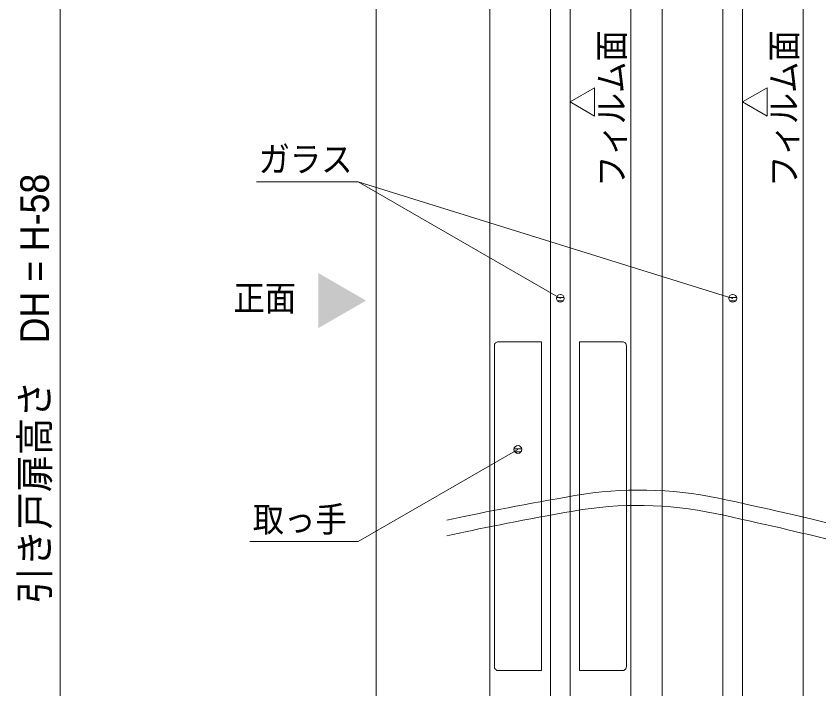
# Model space of a CAD drawing. Units: millimetres, scale not verified. Extents: x -6062 to 6062, y -3045 to 3045.
# Drawn here: x 220 to 1245, y -861 to -1 of the extents above; entities that cross this region are included whole.
import ezdxf
from ezdxf.enums import TextEntityAlignment as Align

# ---------------------------------------------------------------- set-up
doc = ezdxf.new("R2010")
doc.units = ezdxf.units.MM
doc.header["$LTSCALE"] = 20
for name, color, linetype, lineweight in [('0-0_2寸法-1', 7, 'Continuous', 9), ('0-2_2寸法-3', 7, 'Continuous', 9), ('0-4_3一般', 7, 'Continuous', 9)]:
    doc.layers.add(name, color=color, linetype=linetype, lineweight=lineweight)
doc.styles.add('ＭＳ ゴシック', font='')
doc.styles.add('ＭＳ Ｐゴシック', font='')
doc.styles.get('ＭＳ ゴシック').set_extended_font_data('MS Gothic')
doc.styles.get('ＭＳ Ｐゴシック').set_extended_font_data('MS PGothic')

# ---------------------------------------------------------------- blocks, each defined once
blk = doc.blocks.new('グループ-77')
at = {"layer": '0-4_3一般'}
for p, q in [((53558.7, -8351.2), (52458.7, -8351.2)), ((53558.7, -16751.2), (53558.7, -8351.2)), ((54528.7, -8351.2), (54528.7, -16751.2)), ((55628.7, -8351.2), (54528.7, -8351.2)), ((52358.7, -8451.2), (52358.7, -16651.2)), ((55728.7, -16651.2), (55728.7, -8451.2)), ((52458.7, -16751.2), (53558.7, -16751.2)), ((54528.7, -16751.2), (55628.7, -16751.2))]:
    blk.add_line(p, q, dxfattribs=at)
for centre, start, end in [((52458.7, -8451.2), 135, 180), ((52458.7, -8451.2), 90, 135), ((55628.7, -8451.2), 45, 90), ((55628.7, -8451.2), 0, 45), ((52458.7, -16651.2), 180, 225), ((52458.7, -16651.2), 225, 270), ((55628.7, -16651.2), 270, 315), ((55628.7, -16651.2), 315, 0)]:
    blk.add_arc(centre, 100, start, end, dxfattribs=at)
blk = doc.blocks.new('グループ-79')
at = {"layer": '0-4_3一般'}
for p, q in [((52243.7, -36700), (52243.7, 17304.9)), ((55843.7, 17304.9), (55843.7, -36700))]:
    blk.add_line(p, q, dxfattribs=at)
blk.add_lwpolyline([(54293.7, -34100), (54293.7, 14504.9), (53793.7, 14504.9), (53793.7, -34100)], close=True, dxfattribs=at)
blk = doc.blocks.new('グループ-90')
at = {"layer": '0-4_3一般'}
for p, q in [((58193.7, 14704.9), (58193.7, -34100)), ((58693.7, -34100), (58693.7, 14704.9))]:
    blk.add_line(p, q, dxfattribs=at)
blk.add_lwpolyline([(60243.7, 17304.9), (60243.7, -36700), (56643.7, -36700), (56643.7, 17304.9)], close=True, dxfattribs=at)
blk = doc.blocks.new('グループ-101')
at = {"layer": '0-4_3一般'}
for name in ['グループ-79', 'グループ-90', 'グループ-77']:
    blk.add_blockref(name, (0, 0), dxfattribs=at)
blk = doc.blocks.new('グループ-102')
at = {"layer": '0-4_3一般'}
for points in [[(51147.3, -12903.7), (51302.9, -12870.5), (51463.1, -12836.9), (51627.9, -12802.8), (51797.3, -12768.3), (51971.3, -12733.3), (52149.9, -12697.8), (52333, -12661.9), (52520.8, -12625.5), (52713.1, -12588.7), (52910, -12551.4), (53111.6, -12513.6), (53317.7, -12475.4), (53528.3, -12436.7), (53743.6, -12397.6), (53963.5, -12358), (54188, -12317.9), (54416.8, -12277.7), (54646.5, -12241.6), (54876.1, -12210.8), (55105.6, -12185.5), (55335, -12165.5), (55564.3, -12150.9), (55793.5, -12141.7), (56022.6, -12137.8), (56251.6, -12139.3), (56480.4, -12146.3), (56709.2, -12158.5), (56937.9, -12176.2), (57166.4, -12199.3), (57394.8, -12227.7), (57623.2, -12261.5), (57851.4, -12300.7), (58079.5, -12345.3), (58306.6, -12393.9), (58529.3, -12442.2), (58747.4, -12490), (58961, -12537.1), (59170, -12583.6), (59374.4, -12629.4)], [(51147.3, -13303.7), (51300.9, -13270.3), (51459.1, -13236.5), (51621.7, -13202.2), (51788.9, -13167.4), (51960.6, -13132.1), (52136.9, -13096.4), (52317.7, -13060.2), (52503, -13023.6), (52692.8, -12986.5), (52887.2, -12948.9), (53086.1, -12910.8), (53289.6, -12872.3), (53497.5, -12833.3), (53710, -12793.9), (53927.1, -12753.9), (54148.6, -12713.5), (54374.5, -12673), (54601.2, -12636.5), (54827.9, -12605.5), (55054.5, -12579.8), (55280.9, -12559.4), (55507.3, -12544.5), (55733.6, -12534.9), (55959.7, -12530.7), (56185.8, -12531.8), (56411.7, -12538.4), (56637.6, -12550.3), (56863.4, -12567.6), (57089, -12590.3), (57314.6, -12618.3), (57540.1, -12651.8), (57765.4, -12690.6), (57990.7, -12734.7), (58214.9, -12783), (58434.8, -12830.9), (58650.2, -12878.2), (58861.1, -12925), (59067.5, -12971.1), (59269.4, -13016.6)], [(59374.4, -12629.4), (59574.3, -12674.7), (59769.6, -12719.3), (59960.3, -12763.4), (60146.4, -12806.8), (60328, -12849.6), (60505.1, -12891.8), (60677.5, -12933.3), (60845.4, -12974.3), (61008.7, -13014.6), (61167.5, -13054.4), (61321.7, -13093.5)], [(63835.9, -13092.1), (63913.8, -13079.7), (63991.7, -13066.6), (64069.4, -13052.8), (64146.5, -13038.8), (64222.1, -13025), (64296.3, -13011.4), (64369.1, -12998), (64440.5, -12984.8), (64510.5, -12971.8), (64579.1, -12958.9), (64646.3, -12946.3), (64712.1, -12933.8), (64776.4, -12921.5), (64839.4, -12909.5), (64900.9, -12897.6), (64961.1, -12885.9), (65019.8, -12874.4), (65077.1, -12863.1), (65133.1, -12852.1), (65187.7, -12841.3), (65240.9, -12830.9), (65292.7, -12820.6), (65343.1, -12810.7), (65392.1, -12801), (65439.8, -12791.6), (65486.1, -12782.4), (65531, -12773.5), (65574.5, -12764.9), (65616.6, -12756.5), (65657.3, -12748.4), (65696.7, -12740.5), (65696.7, -12740.5)], [(59269.4, -13016.6), (59466.7, -13061.5), (59659.6, -13105.9), (59847.9, -13149.6), (60031.8, -13192.6), (60211.1, -13235.1), (60385.9, -13277), (60556.2, -13318.3), (60722, -13359), (60883.3, -13399), (61040.1, -13438.5), (61192.3, -13477.3)], [(61321.7, -13093.5), (61361.5, -13098.4), (61402.8, -13103.4), (61445.5, -13108.6), (61489.6, -13113.8), (61535.1, -13119.2), (61582.1, -13124.7), (61630.4, -13130.3), (61680.2, -13136), (61731.3, -13141.8), (61783.9, -13147.8), (61837.9, -13153.8), (61893.3, -13160), (61950.1, -13166.3), (62008.3, -13172.7), (62067.9, -13178.8), (62128.9, -13184.1), (62191.4, -13188.5), (62255.3, -13192.2), (62320.7, -13195), (62387.4, -13197.1), (62455.6, -13198.4), (62525.3, -13198.8), (62596.3, -13198.5), (62668.8, -13197.3), (62742.7, -13195.4), (62818, -13192.6), (62894.8, -13189.1), (62973, -13184.7), (63051.8, -13179.6), (63130.6, -13173.9), (63209.3, -13167.5), (63287.9, -13160.4), (63366.4, -13152.6), (63444.9, -13144.2), (63523.2, -13135.1), (63601.5, -13125.4), (63679.7, -13114.9), (63757.8, -13103.9), (63835.9, -13092.1)], [(63780.6, -13500.6), (63860.9, -13488.3), (63941.1, -13475.2), (64021.3, -13461.4), (64100.6, -13447.3), (64178.6, -13433.3), (64255, -13419.6), (64330, -13406), (64403.6, -13392.6), (64475.7, -13379.3), (64546.3, -13366.2), (64615.5, -13353.3), (64683.2, -13340.5), (64749.5, -13327.9), (64814.3, -13315.5), (64877.7, -13303.3), (64939.6, -13291.2), (65000, -13279.3), (65059.1, -13267.6), (65116.6, -13256.2), (65172.8, -13245.1), (65227.6, -13234.2), (65280.9, -13223.6), (65332.8, -13213.3), (65383.2, -13203.2), (65432.3, -13193.5), (65479.9, -13184), (65526.1, -13174.7), (65570.9, -13165.8), (65614.2, -13157.1), (65656.2, -13148.7), (65696.7, -13140.5), (65696.7, -13140.5)], [(61192.3, -13477.3), (61233.3, -13482.7), (61275.8, -13488.2), (61319.7, -13493.8), (61365.1, -13499.6), (61411.9, -13505.5), (61460.1, -13511.6), (61509.9, -13517.8), (61561, -13524.1), (61613.6, -13530.5), (61667.7, -13537.1), (61723.2, -13543.9), (61780.2, -13550.7), (61838.6, -13557.7), (61898.4, -13564.8), (61959.8, -13571.6), (62022.6, -13577.6), (62086.8, -13582.9), (62152.6, -13587.3), (62219.8, -13590.9), (62288.6, -13593.8), (62358.8, -13595.8), (62430.4, -13597.1), (62503.6, -13597.5), (62578.2, -13597.2), (62654.3, -13596.1), (62731.9, -13594.2), (62811, -13591.5), (62891.5, -13588), (62972.8, -13583.7), (63053.9, -13578.7), (63135, -13573), (63216, -13566.5), (63296.9, -13559.3), (63377.7, -13551.4), (63458.5, -13542.7), (63539.1, -13533.3), (63619.7, -13523.1), (63700.2, -13512.3), (63780.6, -13500.6)]]:
    blk.add_lwpolyline(points, dxfattribs=at)
blk = doc.blocks.new('グループ-104')
at = {"layer": '0-4_3一般'}
blk.add_line((49343.7, 21804.9), (49343.7, -38000), dxfattribs=at)
for name in ['グループ-101', 'グループ-102']:
    blk.add_blockref(name, (0, 0), dxfattribs=at)

msp = doc.modelspace()

# ---------------------------------------------------------------- linework, layer by layer
at = {"layer": '0-0_2寸法-1'}
msp.add_line((276.18, 852.53), (276.18, -1822.29), dxfattribs=at)
at = {"layer": '0-2_2寸法-3'}
for p, q in [((656.68, -213.04), (1134.68, -362)), ((914.87, -357.01), (914.49, -357.01)), ((914.87, -357.01), (914.49, -357.01)), ((1134.85, -357.01), (1134.52, -357.01)), ((1134.85, -357.01), (1134.52, -357.01)), ((919.58, -361.01), (909.79, -361.01)), ((918.68, -365.01), (910.69, -365.01)), ((1139.58, -361.01), (1129.79, -361.01)), ((1138.68, -365.01), (1130.69, -365.01)), ((860.62, -550.07), (860.24, -550.07)), ((860.62, -550.07), (860.24, -550.07)), ((865.33, -554.07), (855.54, -554.07)), ((864.43, -558.07), (856.44, -558.07))]:
    msp.add_line(p, q, dxfattribs=at)
for points in [[(958.43, -93.1), (958.43, -129.17), (927.18, -111.14)], [(1178.43, -93.1), (1178.43, -129.17), (1147.18, -111.14)]]:
    msp.add_lwpolyline(points, close=True, dxfattribs=at)
for points in [[(914.68, -362), (656.68, -213.04), (526.65, -213.04)], [(860.43, -555.06), (656.68, -672.7), (518.16, -672.7)]]:
    msp.add_lwpolyline(points, dxfattribs=at)
for centre in [(914.68, -362), (914.68, -362), (1134.68, -362), (1134.68, -362), (860.43, -555.06), (860.43, -555.06)]:
    msp.add_circle(centre, 5.01, dxfattribs=at)
msp.add_solid([(605.93, -329.8), (666.68, -364.88), (605.93, -399.95)], dxfattribs=at)

# ---------------------------------------------------------------- block references
at = {"layer": '0-4_3一般', "xscale": 0.05, "yscale": 0.05}
msp.add_blockref('グループ-104', (-1787.5, 0), dxfattribs=at)

# ---------------------------------------------------------------- texts
at = {"layer": '0-0_2寸法-1', "style": 'ＭＳ Ｐゴシック', "width": 0.95}
msp.add_text('引き戸扉高さ\u3000DH = H-58', height=36.69, rotation=90, dxfattribs=at).set_placement((273.07, -752.31), align=Align.BOTTOM_LEFT)
at = {"layer": '0-2_2寸法-3', "style": 'ＭＳ ゴシック', "width": 0.9}
for p in [(1006.03, -219.5), (1226.03, -219.5)]:
    msp.add_text('フィルム面', height=32.55, rotation=90, dxfattribs=at).set_placement(p, align=Align.BOTTOM_LEFT)
for s, p in [('ガラス', (529.5, -210.28)), ('正面', (497.46, -387.66)), ('取っ手', (522.02, -670.3))]:
    msp.add_text(s, height=32.55, dxfattribs=at).set_placement(p, align=Align.BOTTOM_LEFT)

doc.saveas('drawing.dxf')
